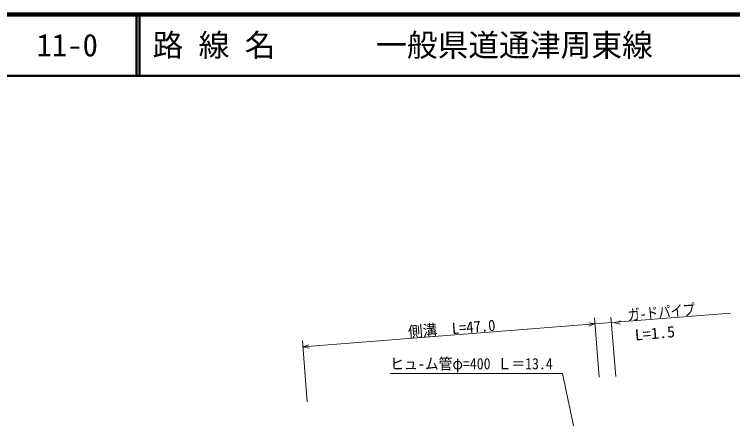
# Model space of a CAD drawing. Units: millimetres, scale not verified. Extents: x 40000 to 680000, y 20000 to 380000.
# Drawn here: x 157915 to 274708, y 314249 to 380000 of the extents above; entities that cross this region are included whole.
import ezdxf
from ezdxf.enums import TextEntityAlignment as Align

# ---------------------------------------------------------------- set-up
doc = ezdxf.new("R2010")
doc.units = ezdxf.units.MM
doc.header["$LTSCALE"] = 1000
for name, color, linetype, lineweight in [('M-STR-HTXT', 7, 'Continuous', 13), ('M-TTL', 2, 'Continuous', 140), ('M-TTL-LINE', 7, 'Continuous', 50)]:
    doc.layers.add(name, color=color, linetype=linetype, lineweight=lineweight)
doc.layers.add('M-TTL-TXT', color=7, linetype='Continuous')
doc.styles.add('ＭＳ ゴシック', font='')
doc.styles.get('ＭＳ ゴシック').set_extended_font_data('MS Gothic')

msp = doc.modelspace()

# ---------------------------------------------------------------- linework, layer by layer
at = {"layer": 'M-STR-HTXT'}
for p, q in [((252246, 330655), (253007, 321009)), ((254929, 330765), (255693, 321079)), ((254999, 329869), (274353, 331397)), ((204836, 325908), (252324, 329658)), ((251306, 329858), (252324, 329658)), ((252324, 329658), (251350, 329300)), ((252324, 329658), (254999, 329869)), ((255482, 329804), (256457, 330161)), ((256501, 329603), (255482, 329804)), ((205542, 316967), (204757, 326905)), ((204836, 325908), (205810, 326266)), ((205855, 325708), (204836, 325908)), ((247045, 321569), (219028, 321569)), ((254509, 286321), (247045, 321569))]:
    msp.add_line(p, q, dxfattribs=at)
at = {"layer": 'M-TTL'}
msp.add_line((680000, 380000), (40000, 380000), dxfattribs=at)
at = {"layer": 'M-TTL-LINE'}
for p, q in [((177750, 380000), (177750, 370000)), ((178250, 380000), (178250, 370000)), ((40000, 370000), (680000, 370000))]:
    msp.add_line(p, q, dxfattribs=at)

# ---------------------------------------------------------------- texts
at = {"layer": 'M-STR-HTXT', "style": 'ＭＳ ゴシック'}
for s, rotation, width, p in [('ガ-ドパイプ', 5.1, 0.8, (257778, 329621)), ('側溝\u3000L=47.0', 4.5, 0.95, (222052, 326886)), ('L=1.5', 5, 1.05, (258929, 326396))]:
    msp.add_text(s, height=1833, rotation=rotation, dxfattribs=dict(at, width=width)).set_placement(p, align=Align.BOTTOM_LEFT)
at = {"layer": 'M-STR-HTXT', "style": 'ＭＳ ゴシック', "width": 0.9}
msp.add_text('ヒュ-ム管φ=400 Ｌ＝13.4', height=1833, dxfattribs=at).set_placement((219028, 321718), align=Align.BOTTOM_LEFT)
at = {"layer": 'M-TTL-TXT', "style": 'ＭＳ ゴシック'}
for s, p in [('路 線 名', (180380, 375000)), ('一般県道通津周東線', (216734, 375000)), ('11-0', (161521, 375000))]:
    msp.add_text(s, height=3666, dxfattribs=at).set_placement(p, align=Align.MIDDLE_LEFT)

doc.saveas('drawing.dxf')
